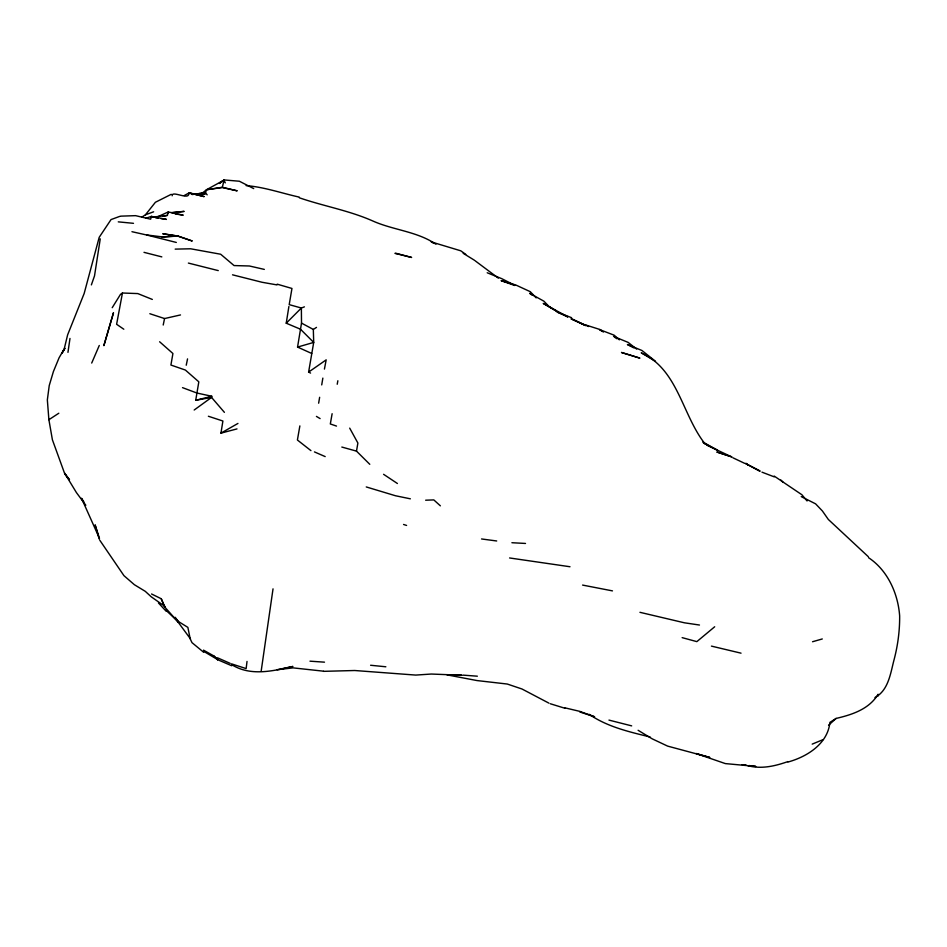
<?xml version="1.0" encoding="UTF-8"?>
<svg xmlns="http://www.w3.org/2000/svg" width="947" height="947" viewBox="0 0 947 947"><rect width="100%" height="100%" fill="white"/><g stroke="black" fill="none" stroke-linecap="round" stroke-linejoin="round"><path stroke-width="1.42" d="M119.855 216.342L111.036 219.574L99.21 237.295L84.165 293.487L67.639 334.824L64.218 348.922L59.069 357.824L53.399 371.579L49.232 385.571L47.35 399.906L48.889 419.71L52.405 439.81L64.858 474.116L69.285 479.596M261.171 671.127L273.032 588.856M247.025 661.432L246.137 668.594L231.601 663.883M67.959 352.355L69.983 338.458M100.252 238.857L94.511 275.897L91.374 284.905M310.569 373.071L308.615 372.1L313.706 342.412L300.471 329.213L286.231 323.199L288.894 306.473M236.999 428.908L220.947 433.134L222.9 421.013L208.376 416.254M311.705 353.468L297.559 347.076L301.513 323.105L301.371 308.024L304.413 306.852M224.403 412.347L211.56 397.409L195.721 400.285L198.823 381.83L185.375 370.052L170.91 365.045L172.922 353.515L159.617 341.76M321.72 384.908L322.856 378.102M318.642 403.197L319.636 397.29M369.78 464.314L356.498 451.127L357.883 443.03L349.692 428.127M299.868 425.913L297.405 440.012L310.936 450.63M332.125 413.709L330.325 423.972L336.505 426.079M337.227 384.245L337.854 380.753M152.325 299.43L137.777 293.582L122.447 293.014L116.611 324.276L123.808 329.225M182.522 387.643L196.905 393.029L211.773 396.26L211.56 397.409L194.182 410.015M324.43 369.093L326.17 359.86L308.615 372.1M163.215 325.022L164.553 318.559L180.498 314.937M186.239 365.211L187.542 358.889M201.948 193.366L206.529 189.731L222.32 187.269L224.143 179.942L239.366 181.232L253.701 188.595M163.085 216.318L167.382 215.395L168.258 211.95L183.209 215.17L175.183 213.939M225.291 182.878L223.93 180.143L206.529 189.731L205.463 192.786L192.075 194.549M172.165 195.78C171.608 190.607 186.05 198.763 188.429 195.153L189.14 192.88L204.007 196.574L189.14 192.88L184.274 195.52M91.705 363.056L99.281 345.466M197.745 194.585L204.718 194.289L205.463 192.786L207.168 194.833M64.846 348.307L61.922 353.349L64.822 348.472M112.208 307.704L120.494 294.363L122.447 293.014M141.754 217.171L145.459 214.791L155.403 202.267L171.253 194.313M874.957 697.572C888.795 690.15 890.559 672.654 894.276 658.946C897.91 644.871 899.78 630.406 899.65 615.881C898.016 593.449 887.623 570.283 868.541 557.676M190.465 638.894L177.705 621.587L164.802 607.11L161.239 598.753L151.567 593.994M286.231 323.199L301.371 308.024L289.202 304.638L291.96 288.456L277.175 284.159M828.578 725.189L836.118 718.43C852.075 714.713 869.121 709.208 878.106 694.269L878.248 695.808M714.689 626.76L696.85 641.628L682.148 637.639M219.408 183.363L224.143 179.942M219.266 183.493L223.93 180.143M48.889 419.71L58.809 413.235M297.559 347.076L313.706 342.412L313.327 329.449L316.487 327.39M836.118 718.43L829.892 722.383C827.808 743.774 807.057 756.783 787.987 762.027M220.947 433.134L237.946 423.439M822.967 739.678L812.195 744.117M157.569 216.816L168.258 211.95L168.495 212.921M145.459 214.791L153.627 211.797M146.039 218.177L151.437 216.366L166.412 219.396L161.049 218.627M812.55 641.735L822.292 638.953M787.928 761.589C775.013 766.123 761.483 769.319 747.822 765.697M195.721 400.285L211.773 396.26M206.529 189.731L222.273 187.542L237.2 190.832L222.32 187.269M167.382 215.395L151.686 217.277L151.437 216.366L150.644 219.195L135.587 215.656L120.683 216.153M198.87 193.543L205.321 192.797M172.768 212.637L184.144 211.394L171.348 212.637M161.949 237.046L177.776 236.04L192.253 241L177.858 236.075L162.777 233.767L177.776 236.04L161.949 236.857L146.229 234.903L131.953 231.695M425.653 500.205L433.821 499.909L440.367 505.84M175.183 249.12L190.643 248.789L220.675 254.234L234.051 265.562L249.404 265.989L264.32 269.398M323.543 671.34L354.746 670.512L415.745 675.081L431.323 674.039L461.97 675.258L446.996 674.856L476.992 680.562L507.308 684.042L521.998 689.002L548.905 703.136M246.113 185.624C264.083 186.985 281.579 193.188 299.24 197.106M189.424 193.472L204.718 194.289M511.901 542.726L525.502 543.448M309.977 661.172L324.49 662.166M462.976 675.128L477.347 676.194M118.28 221.858L133.491 223.326M370.597 665.256L385.855 666.783M323.436 671.174L293.085 667.872L277.092 669.742L292.919 666.451C272.831 671.103 250.209 676.525 231.53 664.522M742.33 764.726L746.354 765.235M749.041 765.567L755.753 766.407L725.331 763.59L696.128 753.528L709.777 757.434L667.623 746.106L652.27 738.873L638.112 730.291M569.999 566.744L509.581 557.961M481.55 538.961L496.69 540.974M155.699 217.857L158.374 218.248M699.478 625.032L684.385 622.795L639.947 612.318M742.353 764.785L745.088 765.247M277.045 284.917L262.047 282.265L232.524 274.819M612.472 590.881L582.583 585.08M213.773 655.904L217.597 659.586L213.773 655.904L203.51 650.139M410.371 498.82L395.455 495.743L366.252 486.936M741.039 653.17L711.434 646.114M146.797 235.022L176.32 242.444M188.382 263.077L218.26 270.605M564.921 707.835L579.73 711.351L594.609 716.761L579.895 712.014M161.819 256.886L144.003 252.34M631.673 725.876L608.957 720.099M650.116 736.991C629.057 731.806 607.347 726.858 589.212 714.334M341.82 447.055L356.498 451.127M550.278 703.739L565.028 708.285M585.199 324.821L599.925 329.497L603.405 332.054M731.546 456.762L716.832 452.015L731.889 456.987L706.995 445.256M403.564 524.46L406.594 525.443M149.839 313.717L164.553 318.559M299.359 197.793C323.708 206.197 349.313 210.53 373.011 221.077C393.502 230.18 417.165 231.411 435.928 244.219M514.73 285.497L501.093 280.643L515.866 285.023L530.296 291.7L536.18 297.891M761.98 472.162L774.244 476.862M571.586 317.695L557.002 311.989L567.573 316.866M463.201 253.323L474.435 260.236M487.208 272.772L501.756 278.667L514.789 285.319M613.561 336.422L628.11 342.376L636.644 349.1M217.23 659.514L231.731 665.753M314.44 451.908L325.188 456.596M217.396 657.763L230.216 663.385M732.895 457.78L744.65 463.343M572.805 319.305L585.566 325.59L571.041 318.808L588.703 326.537M567.786 316.878L543.235 303.419L556.315 311.066L549.142 306.603L543.933 301.205L529.681 293.298L531.8 294.955M801.245 496.607L815.592 503.84L822.398 510.978L828.329 519.453L868.328 556.718M759.932 470.837L745.585 463.509L759.896 471.31M703.491 443.066L717.471 450.239L702.982 442.071L704.911 443.717C682.041 414.656 677.993 369.318 641.226 352.84L655.49 361.281L641.948 350.497L627.411 344.519L633.851 347.904M433.537 243.119L431.228 241.899L460.751 250.801L465.77 254.352M301.513 323.105L313.327 329.449M774.196 476.081L801.896 494.748L807.057 500.963M203.416 651.181L217.597 659.586M316.428 416.408L320.098 418.598M177.764 621.114L187.873 627.388L190.193 638.87L192.004 642.658L203.641 652.258M383.582 474.305L397.409 483.503M601.961 331.261L599.534 329.58L614.13 335.179L619.362 339.843M614.686 337.203L616.911 338.754M165.251 606.66L151.271 596.835L145.282 591.342L134.379 584.713L123.95 575.658L99.766 540.204M498.359 278.146L475.051 260.721M745.999 463.272L747.988 465.048M165.855 610.164L178.356 621.93M780.884 480.022L782.909 482.13M158.445 602.955L166.092 611.158M175.159 617.361L178.545 621.8M69.498 479.679L64.621 473.169L76.423 492.594L85.822 505.26M175.041 617.456L178.19 622.061M83.821 501.732L81.501 498.252L99.494 538.405L95.102 524.851L99.257 539.127M161.239 598.753L164.802 607.11M113.462 312.83L103.898 345.537L113.462 312.83M396.805 253.5L394.946 253.334L411.625 257.454L396.805 253.5M639.698 358.073L621.552 352.497L639.698 358.073"/></g></svg>
